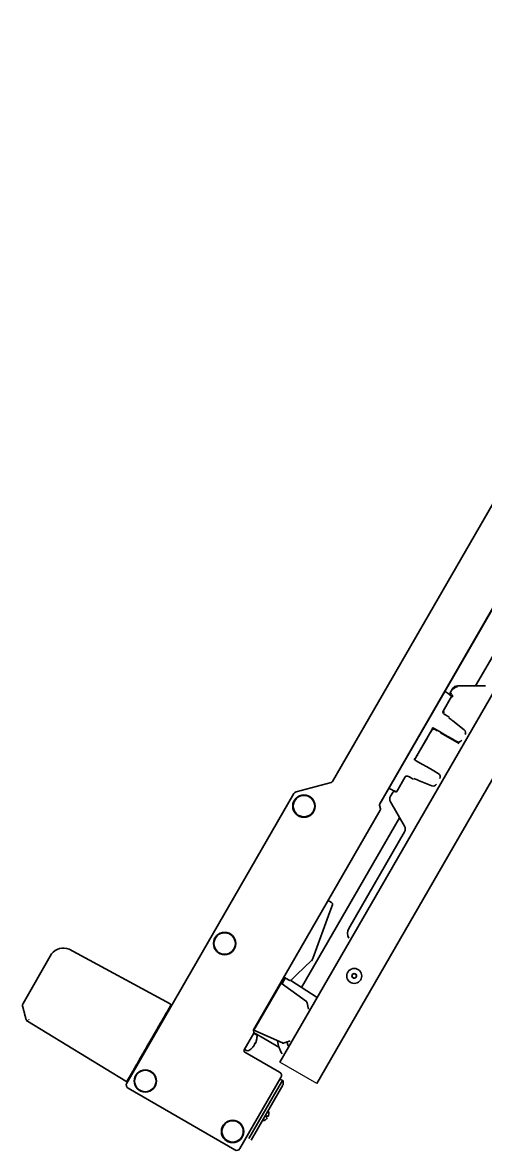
# Model space of a CAD drawing. Header units: inches. Extents: x 90 to 4161, y -506 to 3104.
# Drawn here: x 1825 to 2073, y -506 to 98 of the extents above; entities that cross this region are included whole.
import ezdxf

# ---------------------------------------------------------------- set-up
doc = ezdxf.new("R2010")
doc.units = ezdxf.units.IN
doc.layers.add('1', color=7, linetype='Continuous', true_color=0xffffff)
doc.layers.add('4', color=7, linetype='Continuous', true_color=0xffffff)

msp = doc.modelspace()

# ---------------------------------------------------------------- linework, layer by layer
msp.add_line((1982.35, -469.95), (1962.6, -458.54))
at = {"layer": '1', "color": 7, "linetype": 'Continuous', "lineweight": 35}
for p, q in [((1982.35, -469.95), (2310.42, 98.27)), ((2253.58, 45.46), (1962.56, -458.6)), ((1990.8, -308.2), (2167.75, -1.71)), ((2191.06, -17.33), (2015.98, -320.58)), ((2190.7, -17.69), (2016.11, -320.09)), ((2023.89, -306.88), (2048.15, -264.86)), ((2048.15, -264.86), (2050.29, -261.15)), ((2050.29, -261.15), (2050.62, -260.58)), ((2053.56, -261.69), (2053.57, -261.69)), ((2054.63, -262.52), (2053.57, -261.69)), ((2053.19, -274.1), (2053.41, -274.28)), ((2061.35, -280.51), (2055.3, -275.79)), ((2035.43, -295.37), (2043.96, -280.61)), ((2044.01, -280.64), (2043.5, -281.53)), ((2044.13, -279.98), (2044.18, -280.16)), ((2044.37, -280.12), (2044.27, -280.21)), ((2044.73, -279.52), (2044.63, -279.69)), ((2044.68, -279.49), (2044.73, -279.52)), ((2045.58, -280.01), (2048.96, -281.97)), ((2054.95, -285.4), (2051.05, -283.15)), ((2035.25, -287.21), (2035.25, -287.21)), ((2041.5, -284.99), (2038, -291.05)), ((2041.92, -284.66), (2041.86, -284.63)), ((2056.41, -286.24), (2054.95, -285.4)), ((2057.39, -286.81), (2056.41, -286.24)), ((2035.16, -295.79), (2034.98, -295.84)), ((2035.24, -295.84), (2035.22, -295.98)), ((2036, -294.52), (2035.49, -295.41)), ((2037.86, -291.55), (2037.92, -291.58)), ((2034.83, -296.55), (2034.88, -296.58)), ((2034.97, -296.42), (2034.88, -296.58)), ((2035.73, -297.08), (2039.11, -299.03)), ((2041.18, -300.25), (2045.08, -302.5)), ((2021.75, -310.6), (2023.89, -306.88)), ((2034.41, -306.62), (2034.67, -306.72)), ((2036.93, -307.61), (2044.04, -310.48)), ((2045.08, -302.5), (2046.53, -303.34)), ((2046.53, -303.34), (2047.52, -303.91)), ((1971.4, -313.7), (1990.19, -308.67)), ((2021.42, -311.16), (2021.75, -310.6)), ((2023.85, -313.15), (2025.1, -313.66)), ((2023.85, -313.15), (2023.85, -313.15)), ((1880.6, -469.8), (1970.18, -314.63)), ((2016.43, -323.54), (1948.49, -441.21)), ((2016.53, -322.78), (2016.01, -320.84)), ((1988.49, -371.92), (1990.36, -373)), ((1990.8, -374.21), (1989.41, -378.03)), ((1989.41, -378.03), (1980.32, -403.02)), ((1849.7, -397.93), (1903.92, -427.37)), ((1840.31, -400.58), (1825.01, -427.09)), ((1979.57, -404.16), (1971.76, -411.65)), ((1960.79, -420.46), (1963.28, -416.15)), ((1963.28, -416.15), (1976.81, -425.98)), ((1965.54, -413.51), (1963.88, -416.39)), ((1963.88, -416.39), (1963.88, -416.39)), ((1967.56, -414.68), (1964.74, -413.06)), ((1968.41, -414.75), (1982.57, -423.94)), ((1971.76, -411.65), (1968.75, -414.54)), ((1951.16, -437.14), (1960.79, -420.46)), ((1959.14, -422.76), (1959.39, -422.9)), ((1961.07, -419.98), (1960.83, -419.84)), ((1956.69, -427.57), (1956.44, -427.43)), ((1903.1, -430.83), (1902.92, -430.15)), ((1952.57, -434.7), (1952.33, -434.56)), ((1952.64, -434.58), (1952.54, -434.51)), ((1955.03, -429.88), (1955.27, -430.02)), ((1880.02, -468.78), (1827.41, -436.55)), ((1948.68, -441.44), (1951.16, -437.14)), ((1950.64, -437.48), (1950.89, -437.62)), ((1891.32, -450.22), (1893.48, -446.5)), ((1948.65, -442.93), (1943.5, -451.85)), ((1948.7, -442.55), (1948.44, -441.59)), ((1948.75, -442.75), (1948.65, -442.93)), ((1963.96, -448.25), (1948.68, -441.44)), ((1948.71, -442.73), (1948.75, -442.75)), ((1949.75, -443.33), (1948.75, -442.75)), ((1949.75, -443.62), (1948.84, -443.1)), ((1962.12, -450.47), (1952.54, -444.94)), ((1943.84, -451.76), (1944.75, -452.28)), ((1948.66, -449.77), (1948.68, -449.78)), ((1948.74, -449.65), (1948.75, -449.66)), ((1948.76, -449.56), (1948.8, -449.58)), ((1949.11, -448.55), (1949.32, -448.67)), ((1949.22, -448.35), (1949.43, -448.47)), ((1949.26, -448.27), (1949.48, -448.4)), ((1949.54, -448.26), (1949.55, -448.27)), ((1943.87, -453.21), (1962.49, -463.96)), ((1882.51, -466.36), (1882.6, -466.34)), ((1963.22, -466.7), (1941.22, -504.8)), ((1964.02, -468.31), (1961.02, -473.51)), ((1964.25, -470.92), (1962.32, -474.26)), ((1962.91, -467.72), (1964.02, -468.31)), ((1964.02, -468.31), (1964.2, -468.42)), ((1964.43, -468.88), (1964.33, -470.65)), ((1938.49, -505.53), (1881.33, -472.53)), ((1961.02, -473.51), (1946.02, -499.49)), ((1962.32, -474.26), (1947.32, -500.24))]:
    msp.add_line(p, q, dxfattribs=at)
for centre, radius in [((1975.53, -321.38), 6), ((1975.53, -321.38), 5.75), ((1933.03, -394.99), 6), ((1933.03, -394.99), 5.75), ((2002.45, -412.33), 4), ((2002.45, -412.33), 1.25), ((2002.45, -412.33), 1.15), ((1890.53, -468.61), 6), ((1890.53, -468.61), 5.75), ((1937.29, -495.61), 6), ((1937.29, -495.61), 5.75)]:
    msp.add_circle(centre, radius, dxfattribs=at)
for centre, radius, start, end in [((1971.92, -315.63), 2, 105, 150), ((1989.93, -307.7), 1, 285, 330), ((2016.98, -320.59), 1, 150, 195), ((2015.56, -323.04), 1, 330, 15), ((1989.86, -373.87), 1, 340, 60), ((1846.84, -405.76), 8.34, 69.92444, 141.57556), ((1977.5, -402), 3, 313.7865, 340), ((1968.06, -413.82), 1, 240, 313.7865), ((1826.74, -428.09), 2, 150, 194.25002), ((1952.67, -434.3), 0.25, 198.69975, 238), ((1895.01, -449.83), 3.1, 113.7558, 135.41205), ((1895.01, -449.83), 3.5, 105.5883, 114.7683), ((1948.92, -441.46), 0.5, 150, 195), ((1948.72, -443.31), 0.25, 60, 150), ((1948.22, -442.68), 0.5, 330, 15), ((1949.12, -444.7), 1.25, 358.60206, 60), ((1941.29, -444.51), 9.08, 343.2612, 358.60206), ((1895.01, -449.83), 3.5, 185.86268, 194.4183), ((1895.01, -449.83), 3.1, 164.59455, 186.2508), ((1944.37, -452.35), 1, 150, 240), ((1943.97, -451.54), 0.25, 150, 240), ((1945.37, -451.2), 1.25, 240, 301.39794), ((1941.29, -444.51), 9.08, 301.39794, 316.7388), ((1961.49, -465.7), 2, 330, 60), ((1882.33, -470.8), 2, 150, 240), ((1963.93, -468.85), 0.5, 356.56505, 58), ((1953, -486.2), 3.74, 9.38647, 25.84409), ((1953, -486.2), 3.74, 274.1559, 290.64486), ((1939.49, -503.8), 2, 240, 330)]:
    msp.add_arc(centre, radius, start, end, dxfattribs=at)
for centre, major_axis, ratio, start_param, end_param in [((2051.27, -260.95), (-0.65, 0.375), 0.999379, 4.572848, 6.283185), ((2053.53, -261.76), (1.79, -1.4), 0.03458, 1.575662, 3.146458), ((2053.33, -274.41), (2.39, -1.87), 0.051895, 1.166972, 1.57811), ((2055.38, -275.65), (2.39, -1.87), 0.051895, 4.308564, 4.719702), ((2044.36, -282.03), (-0.998, 0.06), 0.99981, 5.819644, 6.453939), ((2043.93, -280.59), (-0.25, -0.433), 0.052408, 1.570796, 3.089233), ((2044.02, -280.64), (-0.25, -0.433), 0.017455, 3.193953, 4.712389), ((2044.39, -279.55), (-0.25, -0.433), 0.052408, 4.828132, 6.230825), ((2044.55, -279.71), (0.065, -0.242), 0.997265, 2.357564, 3.693517), ((2044.62, -279.69), (-0.25, -0.433), 0.017455, 0.05236, 1.570796), ((2045.55, -280.06), (0.866, -0.5), 0.052408, 1.570796, 3.124139), ((2049.04, -281.83), (2.6, -1.5), 0.052408, 4.712389, 5.123527), ((2050.98, -283.28), (2.6, -1.5), 0.052408, 1.570796, 1.981934), ((2060.11, -282.09), (-1.97, -0.38), 0.997598, 2.427198, 3.855987), ((2042.36, -285.49), (0.551, -0.835), 0.99981, 2.970839, 3.605134), ((2058.39, -285.07), (-0.52, 1.94), 0.997265, 2.357564, 3.925621), ((2034.73, -296.28), (-0.25, -0.433), 0.052408, 3.193953, 4.596646), ((2034.97, -296.41), (-0.25, -0.433), 0.017455, 1.570796, 3.089233), ((2035.41, -295.36), (-0.25, -0.433), 0.052408, 0.05236, 1.570796), ((2035.49, -295.41), (-0.25, -0.433), 0.017455, 4.712389, 6.230825), ((2036.86, -295.02), (0.551, -0.835), 0.99981, 2.970839, 3.605134), ((2038.86, -291.55), (0.998, -0.06), 0.99981, 2.678052, 3.312346), ((2034.95, -296.34), (-0.242, -0.065), 0.997265, 5.731261, 7.067214), ((2035.75, -297.03), (0.866, -0.5), 0.052408, 3.159046, 4.712389), ((2039.04, -299.17), (2.6, -1.5), 0.052408, 1.159658, 1.570796), ((2041.26, -300.12), (2.6, -1.5), 0.052408, 4.301251, 4.712389), ((2034.75, -306.59), (2.81, -1.13), 0.051895, 4.705076, 5.116214), ((2036.85, -307.75), (2.81, -1.13), 0.051895, 1.563483, 1.974621), ((2046.51, -305.64), (1.94, 0.52), 0.997265, 5.499157, 7.067214), ((2022.07, -311.54), (-0.65, 0.375), 0.999379, 0, 1.710337), ((2023.89, -313.09), (2.11, -0.85), 0.03458, 3.136727, 4.707523), ((2044.79, -308.62), (0.65, -1.9), 0.997598, 5.568791, 6.99758), ((1941.4, -444.33), (-7.85, 4.53), 0.947542, 3.218948, 3.391172), ((1941.19, -444.69), (7.85, -4.53), 0.947542, 6.033606, 6.20583), ((1940.17, -446.46), (7.61, -4.39), 0.206731, 6.237649, 6.328721), ((1941.32, -444.46), (-7.85, 4.53), 0.995851, 2.892014, 3.064238), ((1941.41, -444.31), (-7.86, 4.54), 0.70796, 2.968314, 3.041486), ((1941.14, -444.78), (7.86, -4.54), 0.359495, 6.109906, 6.183079), ((1940.98, -445.06), (7.85, -4.53), 0.319632, 0.077355, 0.249579), ((1941.53, -444.1), (-7.61, 4.39), 0.978398, 3.096057, 3.187129), ((1941.61, -443.96), (-7.85, 4.53), 0.319632, 2.921886, 3.064238), ((1941.17, -444.71), (7.86, -4.54), 0.70796, 0.100106, 0.173279), ((1941.62, -443.94), (-7.85, 4.53), 0.090997, 3.218948, 3.391172), ((1941.26, -444.56), (7.85, -4.53), 0.995851, 0.077355, 0.104034), ((1941.23, -444.61), (7.86, -4.54), 0.933147, 0.100106, 0.173279), ((1941.41, -444.31), (-7.86, 4.54), 0.706253, 3.241699, 3.314872), ((1952.98, -486.19), (1.06, 3.58), 0.997235, 3.804658, 4.177379), ((1952.83, -486.45), (-3.09, 2.09), 0.017407, 3.440796, 3.813517), ((1952.82, -486.39), (-2.71, 2.5), 0.902278, 3.129444, 3.24631), ((1953.13, -485.93), (3.35, -1.63), 0.017407, 5.611261, 5.983982), ((1952.67, -486.65), (-2.99, 2.17), 0.420739, 3.280106, 3.396972), ((1953.23, -485.69), (3.37, -1.5), 0.420739, 6.027806, 6.144672), ((1953.08, -485.95), (3.52, -1.1), 0.902278, 6.178468, 6.295334), ((1952.98, -486.18), (2.57, 2.7), 0.997235, 5.247399, 5.62012)]:
    msp.add_ellipse(centre, major_axis=major_axis, ratio=ratio, start_param=start_param, end_param=end_param, dxfattribs=at)
for points, knots in [([(2051.29, -260.21), (2051.26, -260.2), (2051.16, -260.2), (2050.97, -260.25), (2050.76, -260.38), (2050.66, -260.51), (2050.62, -260.58)], [0, 0, 0, 0, 0.092458, 0.389148, 0.725423, 1, 1, 1, 1]), ([(2021.42, -311.16), (2021.37, -311.25), (2021.31, -311.41), (2021.31, -311.65), (2021.36, -311.82), (2021.41, -311.9), (2021.42, -311.92)], [0, 0, 0, 0, 0.346122, 0.655529, 0.90949, 1, 1, 1, 1]), ([(1963.88, -416.39), (1963.87, -416.41), (1963.85, -416.43), (1963.83, -416.48), (1963.81, -416.5), (1963.8, -416.53)], [0, 0, 0, 0, 0.502181, 0.502181, 1, 1, 1, 1]), ([(1893.48, -446.5), (1893.49, -446.48), (1893.51, -446.43), (1893.55, -446.37), (1893.58, -446.31), (1893.62, -446.25), (1893.65, -446.19), (1893.69, -446.12), (1893.73, -446.06), (1893.76, -446), (1893.8, -445.94), (1893.83, -445.88), (1893.87, -445.82), (1893.9, -445.76), (1893.94, -445.69), (1893.97, -445.63), (1894.01, -445.57), (1894.05, -445.51), (1894.08, -445.45), (1894.12, -445.39), (1894.15, -445.33), (1894.19, -445.26), (1894.22, -445.2), (1894.26, -445.14), (1894.29, -445.08), (1894.33, -445.02), (1894.36, -444.96), (1894.4, -444.9), (1894.43, -444.84), (1894.47, -444.78), (1894.5, -444.72), (1894.54, -444.66), (1894.57, -444.59), (1894.61, -444.53), (1894.64, -444.47), (1894.68, -444.41), (1894.71, -444.35), (1894.75, -444.29), (1894.78, -444.23), (1894.82, -444.17), (1894.85, -444.11), (1894.89, -444.05), (1894.92, -443.99), (1894.96, -443.93), (1894.99, -443.87), (1895.03, -443.81), (1895.06, -443.75), (1895.09, -443.69), (1895.13, -443.63), (1895.16, -443.57), (1895.2, -443.51), (1895.23, -443.46), (1895.27, -443.4), (1895.3, -443.34), (1895.33, -443.28), (1895.37, -443.22), (1895.4, -443.16), (1895.44, -443.1), (1895.47, -443.04), (1895.5, -442.98), (1895.54, -442.92), (1895.57, -442.86), (1895.61, -442.81), (1895.64, -442.75), (1895.67, -442.69), (1895.71, -442.63), (1895.74, -442.57), (1895.77, -442.51), (1895.81, -442.46), (1895.84, -442.4), (1895.88, -442.34), (1895.91, -442.28), (1895.94, -442.22), (1895.98, -442.17), (1896.01, -442.11), (1896.04, -442.05), (1896.08, -441.99), (1896.11, -441.94), (1896.14, -441.88), (1896.17, -441.82), (1896.21, -441.76), (1896.24, -441.71), (1896.27, -441.65), (1896.31, -441.59), (1896.34, -441.54), (1896.37, -441.48), (1896.4, -441.42), (1896.44, -441.37), (1896.47, -441.31), (1896.5, -441.25), (1896.53, -441.2), (1896.57, -441.14), (1896.6, -441.09), (1896.63, -441.03), (1896.66, -440.97), (1896.7, -440.92), (1896.73, -440.86), (1896.76, -440.81), (1896.79, -440.75), (1896.82, -440.7), (1896.86, -440.64), (1896.89, -440.59), (1896.92, -440.53), (1896.95, -440.48), (1896.98, -440.42), (1897.02, -440.37), (1897.05, -440.31), (1897.08, -440.26), (1897.11, -440.2), (1897.14, -440.15), (1897.17, -440.09), (1897.2, -440.04), (1897.24, -439.99), (1897.27, -439.93), (1897.3, -439.88), (1897.33, -439.82), (1897.36, -439.77), (1897.39, -439.72), (1897.42, -439.66), (1897.45, -439.61), (1897.67, -439.23), (1898.05, -438.58), (1898.55, -437.71), (1898.97, -436.98), (1899.3, -436.41), (1899.56, -435.96), (1899.78, -435.58), (1899.99, -435.21), (1900.16, -434.92), (1900.3, -434.67), (1900.43, -434.44), (1900.59, -434.17), (1900.78, -433.84), (1901.04, -433.39), (1901.36, -432.84), (1901.71, -432.24), (1902.03, -431.68), (1902.31, -431.2), (1902.54, -430.8), (1902.73, -430.47), (1902.89, -430.19), (1903.02, -429.96), (1903.14, -429.76), (1903.23, -429.6), (1903.32, -429.45), (1903.41, -429.29), (1903.53, -429.09), (1903.66, -428.86), (1903.79, -428.62), (1903.9, -428.45), (1903.96, -428.33), (1903.99, -428.28), (1904, -428.26)], [0, 0, 0, 0, 0.002347, 0.004693, 0.007038, 0.009381, 0.011723, 0.014063, 0.016402, 0.01874, 0.021076, 0.023412, 0.025745, 0.028078, 0.030409, 0.032738, 0.035066, 0.037393, 0.039719, 0.042043, 0.044366, 0.046688, 0.049008, 0.051327, 0.053644, 0.05596, 0.058275, 0.060589, 0.062901, 0.065212, 0.067521, 0.069829, 0.072136, 0.074441, 0.076745, 0.079048, 0.08135, 0.08365, 0.085948, 0.088246, 0.090542, 0.092836, 0.09513, 0.097422, 0.099713, 0.102002, 0.10429, 0.106577, 0.108862, 0.111146, 0.113428, 0.11571, 0.11799, 0.120268, 0.122546, 0.124821, 0.127096, 0.129369, 0.131641, 0.133912, 0.136181, 0.138449, 0.140715, 0.14298, 0.145244, 0.147507, 0.149768, 0.152027, 0.154286, 0.156543, 0.158798, 0.161052, 0.163305, 0.165556, 0.167806, 0.170055, 0.172302, 0.174547, 0.176791, 0.179034, 0.181275, 0.183515, 0.185753, 0.18799, 0.190226, 0.192459, 0.194692, 0.196923, 0.199152, 0.20138, 0.203606, 0.205831, 0.208054, 0.210276, 0.212496, 0.214714, 0.216932, 0.219147, 0.221361, 0.223573, 0.225784, 0.227993, 0.230201, 0.232407, 0.234611, 0.236814, 0.239015, 0.241215, 0.243413, 0.245609, 0.247804, 0.249997, 0.252188, 0.254378, 0.256566, 0.258752, 0.260937, 0.26312, 0.265302, 0.267481, 0.269659, 0.311569, 0.348589, 0.380775, 0.408204, 0.425656, 0.44314, 0.460639, 0.478136, 0.486406, 0.497547, 0.511552, 0.528413, 0.548118, 0.583862, 0.619099, 0.6539, 0.688239, 0.71524, 0.739877, 0.762145, 0.782048, 0.799599, 0.81481, 0.827686, 0.843851, 0.86575, 0.893412, 0.926891, 0.966204, 0.984323, 1, 1, 1, 1]), ([(1904.12, -427.78), (1904.11, -427.75), (1904.09, -427.68), (1904.03, -427.59), (1903.96, -427.52), (1903.91, -427.49), (1903.88, -427.47)], [0, 0, 0, 0, 0.262567, 0.520289, 0.767104, 1, 1, 1, 1]), ([(1904.12, -428.06), (1904.15, -428.01), (1904.19, -427.89), (1904.18, -427.68), (1904.08, -427.48), (1903.98, -427.4), (1903.92, -427.37)], [0, 0, 0, 0, 0.236119, 0.494912, 0.753705, 1, 1, 1, 1]), ([(1977.2, -426.59), (1977.19, -426.53), (1977.17, -426.47), (1977.12, -426.35), (1977.1, -426.3), (1977.03, -426.2), (1976.99, -426.15), (1976.91, -426.06), (1976.86, -426.02), (1976.81, -425.98)], [0, 0, 0, 0, 0.25, 0.25, 0.5, 0.5, 0.75, 0.75, 1, 1, 1, 1]), ([(1826.45, -435.05), (1826.45, -435.05), (1826.45, -435.06), (1826.45, -435.06), (1826.45, -435.07), (1826.45, -435.08), (1826.45, -435.08), (1826.46, -435.1), (1826.46, -435.12), (1826.47, -435.13)], [0, 0, 0, 0, 0.125, 0.125, 0.25, 0.25, 0.5, 0.5, 1, 1, 1, 1]), ([(1826.47, -435.13), (1826.47, -435.15), (1826.48, -435.18), (1826.49, -435.22), (1826.49, -435.24), (1826.5, -435.27), (1826.5, -435.28), (1826.51, -435.29), (1826.51, -435.3), (1826.51, -435.31), (1826.51, -435.32), (1826.52, -435.33), (1826.52, -435.33), (1826.52, -435.33), (1826.52, -435.33), (1826.52, -435.33), (1826.52, -435.33), (1826.52, -435.33)], [0, 0, 0, 0, 0.251095, 0.251095, 0.502189, 0.502189, 0.627737, 0.627737, 0.753284, 0.753284, 0.878831, 0.878831, 0.941605, 0.941605, 0.972992, 0.972992, 1, 1, 1, 1]), ([(1826.52, -435.33), (1826.58, -435.58), (1826.81, -436.06), (1827.19, -436.41), (1827.41, -436.55)], [0, 0, 0, 0, 0.5, 1, 1, 1, 1]), ([(1828.13, -435.58), (1828.12, -435.59), (1828.12, -435.59), (1828.12, -435.59), (1828.12, -435.6), (1828.12, -435.6), (1828.11, -435.61), (1828.11, -435.62), (1828.11, -435.62), (1828.11, -435.62)], [0, 0, 0, 0, 0.064425, 0.161711, 0.291914, 0.455076, 0.651232, 0.858951, 1, 1, 1, 1]), ([(1894.23, -446.18), (1894.11, -446.21), (1893.99, -446.25), (1893.75, -446.33), (1893.63, -446.38), (1893.51, -446.43)], [0, 0, 0, 0, 0.5, 0.5, 1, 1, 1, 1]), ([(1952.54, -444.94), (1952.52, -444.93), (1952.48, -444.91), (1952.42, -444.87), (1952.35, -444.83), (1952.28, -444.79), (1952.19, -444.74), (1952.1, -444.69), (1952, -444.63), (1951.9, -444.57), (1951.75, -444.49), (1951.58, -444.38), (1951.38, -444.27), (1951.21, -444.17), (1951.05, -444.08), (1950.89, -443.99), (1950.72, -443.89), (1950.55, -443.79), (1950.4, -443.71), (1950.29, -443.64), (1950.21, -443.6), (1950.14, -443.56), (1950.08, -443.52), (1950.02, -443.49), (1949.96, -443.45), (1949.92, -443.43), (1949.87, -443.4), (1949.84, -443.38), (1949.8, -443.36), (1949.78, -443.35), (1949.76, -443.34), (1949.75, -443.33)], [0, 0, 0, 0, 0.017064, 0.036815, 0.059249, 0.084363, 0.112153, 0.142615, 0.175746, 0.211544, 0.250008, 0.322378, 0.388152, 0.447354, 0.499999, 0.556664, 0.617207, 0.681643, 0.74999, 0.781924, 0.811845, 0.839752, 0.865644, 0.88952, 0.911376, 0.931212, 0.949025, 0.964812, 0.978572, 0.990302, 1, 1, 1, 1]), ([(1880.71, -468.61), (1880.71, -468.61), (1880.71, -468.61), (1880.71, -468.61), (1880.71, -468.6), (1880.71, -468.6), (1880.71, -468.6), (1880.71, -468.6), (1880.71, -468.6), (1880.71, -468.6), (1880.72, -468.6), (1880.72, -468.6), (1880.72, -468.59), (1880.72, -468.59), (1880.72, -468.59), (1880.72, -468.59), (1880.72, -468.58), (1880.73, -468.58), (1880.73, -468.58), (1880.73, -468.57), (1880.73, -468.57), (1880.73, -468.56), (1880.74, -468.56), (1880.74, -468.56), (1880.74, -468.55), (1880.74, -468.55), (1880.75, -468.54), (1880.75, -468.54), (1880.75, -468.53), (1880.76, -468.53), (1880.76, -468.52), (1880.76, -468.52), (1880.77, -468.51), (1880.77, -468.51), (1880.77, -468.5), (1880.78, -468.49), (1880.78, -468.49), (1880.78, -468.48), (1880.79, -468.48), (1880.79, -468.47), (1880.79, -468.46), (1880.8, -468.46), (1880.8, -468.45), (1880.81, -468.44), (1880.81, -468.43), (1880.81, -468.43), (1880.82, -468.42), (1880.82, -468.41), (1880.83, -468.4), (1880.83, -468.4), (1880.84, -468.39), (1880.84, -468.38), (1880.85, -468.37), (1880.85, -468.36), (1880.85, -468.36), (1880.86, -468.35), (1880.86, -468.34), (1880.87, -468.33), (1880.87, -468.32), (1880.88, -468.31), (1880.88, -468.31), (1880.89, -468.3), (1880.89, -468.29), (1880.9, -468.28), (1880.9, -468.27), (1880.91, -468.26), (1880.92, -468.25), (1880.92, -468.24), (1880.93, -468.23), (1880.93, -468.22), (1880.94, -468.21), (1880.94, -468.21), (1880.95, -468.2), (1880.95, -468.19), (1880.96, -468.18), (1880.96, -468.17), (1880.97, -468.16), (1880.98, -468.15), (1880.98, -468.14), (1880.99, -468.13), (1880.99, -468.12), (1881, -468.11), (1881, -468.1), (1881.01, -468.09), (1881.02, -468.08), (1881.02, -468.07), (1881.03, -468.06), (1881.03, -468.05), (1881.04, -468.04), (1881.05, -468.03), (1881.05, -468.02), (1881.06, -468.01), (1881.06, -468), (1881.07, -467.99), (1881.07, -467.98), (1881.08, -467.97), (1881.09, -467.96), (1881.09, -467.94), (1881.1, -467.93), (1881.1, -467.92), (1881.11, -467.91), (1881.12, -467.9), (1881.12, -467.89), (1881.13, -467.88), (1881.13, -467.87), (1881.14, -467.86), (1881.15, -467.85), (1881.15, -467.84), (1881.16, -467.83), (1881.16, -467.82), (1881.17, -467.81), (1881.18, -467.8), (1881.18, -467.79), (1881.19, -467.78), (1881.19, -467.77), (1881.2, -467.76), (1881.21, -467.75), (1881.21, -467.74), (1881.22, -467.73), (1881.22, -467.72), (1881.23, -467.71), (1881.23, -467.7), (1881.24, -467.69), (1881.25, -467.68), (1881.25, -467.67), (1881.26, -467.66), (1881.26, -467.65), (1881.27, -467.64), (1881.28, -467.63), (1881.28, -467.62), (1881.29, -467.61), (1881.29, -467.6), (1881.3, -467.59), (1881.3, -467.58), (1881.31, -467.57), (1881.31, -467.56), (1881.32, -467.55), (1881.33, -467.54), (1881.33, -467.53), (1881.34, -467.52), (1881.34, -467.51), (1881.35, -467.5), (1881.35, -467.5), (1881.36, -467.49), (1881.36, -467.48), (1881.37, -467.47), (1881.37, -467.46), (1881.38, -467.45), (1881.38, -467.44), (1881.39, -467.43), (1881.39, -467.42), (1881.4, -467.41), (1881.4, -467.41), (1881.41, -467.4), (1881.41, -467.39), (1881.42, -467.38), (1881.42, -467.37), (1881.43, -467.36), (1881.43, -467.36), (1881.44, -467.35), (1881.44, -467.34), (1881.45, -467.33), (1881.45, -467.32), (1881.46, -467.32), (1881.46, -467.31), (1881.46, -467.3), (1881.47, -467.29), (1881.47, -467.28), (1881.48, -467.28), (1881.48, -467.27), (1881.49, -467.26), (1881.49, -467.26), (1881.5, -467.25), (1881.5, -467.24), (1881.5, -467.23), (1881.51, -467.23), (1881.51, -467.22), (1881.52, -467.21), (1881.57, -467.12), (1881.67, -466.94), (1881.83, -466.67), (1881.98, -466.4), (1882.13, -466.15), (1882.27, -465.91), (1882.4, -465.69), (1882.52, -465.47), (1882.66, -465.24), (1882.8, -464.99), (1882.94, -464.75), (1883.08, -464.5), (1883.22, -464.26), (1883.35, -464.03), (1883.49, -463.8), (1883.62, -463.58), (1883.74, -463.36), (1883.89, -463.09), (1884.08, -462.77), (1884.31, -462.38), (1884.53, -461.98), (1884.77, -461.58), (1885.01, -461.16), (1885.25, -460.74), (1885.48, -460.35), (1885.69, -459.99), (1885.88, -459.66), (1886.07, -459.32), (1886.27, -458.98), (1886.48, -458.62), (1886.69, -458.26), (1886.9, -457.88), (1887.12, -457.5), (1887.37, -457.08), (1887.65, -456.59), (1887.98, -456.01), (1888.37, -455.33), (1888.82, -454.55), (1889.16, -453.97), (1889.37, -453.61), (1889.42, -453.53), (1889.47, -453.44), (1889.52, -453.36), (1889.57, -453.27), (1889.62, -453.18), (1889.67, -453.09), (1889.72, -453), (1889.77, -452.91), (1889.83, -452.82), (1889.88, -452.72), (1889.94, -452.63), (1889.99, -452.53), (1890.05, -452.44), (1890.1, -452.34), (1890.16, -452.24), (1890.21, -452.14), (1890.27, -452.05), (1890.33, -451.95), (1890.39, -451.84), (1890.45, -451.74), (1890.51, -451.64), (1890.57, -451.54), (1890.63, -451.43), (1890.69, -451.33), (1890.75, -451.22), (1890.81, -451.11), (1890.87, -451), (1890.94, -450.89), (1891, -450.79), (1891.06, -450.67), (1891.13, -450.56), (1891.19, -450.45), (1891.26, -450.34), (1891.3, -450.26), (1891.32, -450.22)], [0, 0, 0, 0, 0.001622, 0.003844, 0.006058, 0.008261, 0.010456, 0.012641, 0.014817, 0.016984, 0.019141, 0.02129, 0.023428, 0.025558, 0.027678, 0.029789, 0.031891, 0.033984, 0.036067, 0.038141, 0.040206, 0.042261, 0.044308, 0.046345, 0.048372, 0.050391, 0.0524, 0.054401, 0.056392, 0.058373, 0.060346, 0.062309, 0.064263, 0.066208, 0.068144, 0.07007, 0.071988, 0.073896, 0.075795, 0.077684, 0.079565, 0.081436, 0.083298, 0.085151, 0.086995, 0.08883, 0.090655, 0.092472, 0.094279, 0.096077, 0.097866, 0.099645, 0.101416, 0.103177, 0.104929, 0.106672, 0.108406, 0.11013, 0.111846, 0.113552, 0.115249, 0.116937, 0.118616, 0.120286, 0.121946, 0.123597, 0.12524, 0.126873, 0.128497, 0.130111, 0.131717, 0.133313, 0.1349, 0.136478, 0.138047, 0.139607, 0.141157, 0.142699, 0.144231, 0.145754, 0.147267, 0.148772, 0.150267, 0.151753, 0.15323, 0.154698, 0.156156, 0.157606, 0.159046, 0.160476, 0.161898, 0.16331, 0.164714, 0.166107, 0.167492, 0.168868, 0.170234, 0.171591, 0.172939, 0.174277, 0.175607, 0.176927, 0.178238, 0.179539, 0.180832, 0.182115, 0.183389, 0.184653, 0.185909, 0.187155, 0.188392, 0.189619, 0.190838, 0.192047, 0.193247, 0.194438, 0.195619, 0.196791, 0.197954, 0.199108, 0.200252, 0.201388, 0.202514, 0.20363, 0.204738, 0.205836, 0.206925, 0.208005, 0.209075, 0.210136, 0.211188, 0.212231, 0.213264, 0.214288, 0.215303, 0.216309, 0.217305, 0.218293, 0.219271, 0.220239, 0.221199, 0.222149, 0.22309, 0.224021, 0.224944, 0.225857, 0.226761, 0.227656, 0.228541, 0.229417, 0.230284, 0.231142, 0.23199, 0.232829, 0.233659, 0.23448, 0.235292, 0.236094, 0.236887, 0.23767, 0.238445, 0.23921, 0.239966, 0.240713, 0.24145, 0.242179, 0.242898, 0.243608, 0.244308, 0.244999, 0.245682, 0.246354, 0.247018, 0.247672, 0.248318, 0.248953, 0.24958, 0.250198, 0.250806, 0.274781, 0.29681, 0.316894, 0.335046, 0.351294, 0.365654, 0.37813, 0.393231, 0.40783, 0.421914, 0.435474, 0.448501, 0.460989, 0.472932, 0.484328, 0.495175, 0.505471, 0.523644, 0.541747, 0.559807, 0.577845, 0.595872, 0.613893, 0.631917, 0.644922, 0.65816, 0.671621, 0.685295, 0.699171, 0.71325, 0.727538, 0.742037, 0.756755, 0.774661, 0.795881, 0.820426, 0.848316, 0.87958, 0.882537, 0.885522, 0.888536, 0.891579, 0.89465, 0.897749, 0.900877, 0.904033, 0.907218, 0.910431, 0.913673, 0.916943, 0.920242, 0.923569, 0.926925, 0.930309, 0.933722, 0.937162, 0.940632, 0.94413, 0.947656, 0.95121, 0.954793, 0.958405, 0.962045, 0.965713, 0.969409, 0.973134, 0.976887, 0.980668, 0.984478, 0.988316, 0.992183, 0.996077, 1, 1, 1, 1]), ([(1891.32, -450.24), (1891.33, -450.37), (1891.35, -450.5), (1891.4, -450.75), (1891.43, -450.87), (1891.46, -450.98)], [0, 0, 0, 0, 0.5, 0.5, 1, 1, 1, 1]), ([(1963.96, -448.25), (1964.01, -448.27), (1964.07, -448.29), (1964.19, -448.32), (1964.25, -448.33), (1964.37, -448.34), (1964.43, -448.33), (1964.56, -448.32), (1964.62, -448.3), (1964.67, -448.28)], [0, 0, 0, 0, 0.25, 0.25, 0.5, 0.5, 0.75, 0.75, 1, 1, 1, 1]), ([(1880.02, -468.78), (1880.07, -468.81), (1880.19, -468.86), (1880.4, -468.86), (1880.6, -468.76), (1880.68, -468.66), (1880.71, -468.61)], [0, 0, 0, 0, 0.240631, 0.493754, 0.746877, 1, 1, 1, 1]), ([(1955.27, -488.05), (1955.31, -487.98), (1955.35, -487.92), (1955.41, -487.81), (1955.42, -487.78), (1955.46, -487.71), (1955.48, -487.68), (1955.54, -487.58), (1955.58, -487.51), (1955.64, -487.41), (1955.66, -487.37), (1955.7, -487.31), (1955.72, -487.27), (1955.74, -487.24)], [0, 0, 0, 0, 0.25, 0.25, 0.375, 0.375, 0.5, 0.5, 0.75, 0.75, 0.875, 0.875, 1, 1, 1, 1])]:
    msp.add_open_spline(points, degree=3, knots=knots, dxfattribs=at)
for points, degree in [([(2044.37, -279.54), (2044.36, -279.55), (2044.34, -279.57), (2044.33, -279.59)], 3), ([(2034.73, -296.21), (2034.72, -296.23), (2034.72, -296.25), (2034.71, -296.27)], 3), ([(1826.45, -435.05), (1824.8, -428.58)], 1), ([(1903.72, -428.49), (1904.06, -428.18), (1904.06, -428.17)], 2), ([(1904.18, -427.9), (1904.21, -427.68), (1903.88, -427.88)], 2), ([(1977.3, -427.04), (1977.14, -426.65)], 1), ([(1977.3, -427.04), (1977.23, -426.72), (1977.17, -426.6)], 2), ([(1977.3, -427.04), (1977.97, -430.19)], 1), ([(1826.85, -436.03), (1827.14, -436.42), (1827.68, -436.48)], 2), ([(1968.18, -447.14), (1964.67, -448.28)], 1), ([(1964.67, -448.25), (1964.81, -448.24), (1965.11, -448.14)], 2)]:
    msp.add_open_spline(points, degree=degree, dxfattribs=at)
at = {"layer": '4', "color": 7, "linetype": 'Continuous', "lineweight": 35}
for p, q in [((2097.58, -204.96), (2067.53, -257.01)), ((2053.94, -260.63), (2055.17, -258.51)), ((2057.76, -257.01), (2072.78, -257.01)), ((2054.56, -262.76), (2050.1, -270.48)), ((2054.19, -261.92), (2054.43, -262.11)), ((2050.35, -271.77), (2051.23, -272.46)), ((2051.27, -272.47), (2050.36, -271.77)), ((2045.61, -280.26), (2046.6, -280.84)), ((2058.7, -287.86), (2048.66, -282.07)), ((2025.27, -313.48), (2029.73, -305.76)), ((2030.97, -305.33), (2032.01, -305.75)), ((2030.98, -305.34), (2032.04, -305.78)), ((2021.9, -316.13), (2023.12, -314.01)), ((2024.65, -313.7), (2024.37, -313.58)), ((2029.4, -332.13), (2021.9, -319.13)), ((2026.78, -327.59), (1974.26, -418.55)), ((1999.53, -386.87), (2029.4, -335.13))]:
    msp.add_line(p, q, dxfattribs=at)
msp.add_arc((1977.83, -445.4), 16.51, 185.96387, 212, dxfattribs=at)
for centre, major_axis, ratio, start_param, end_param in [((2057.76, -260.01), (1.5, -2.6), 0.999188, 2.618346, 3.66484), ((2054.81, -261.13), (-0.986, 0.174), 0.99931, 5.934122, 7.364783), ((2054.81, -261.14), (-0.493, 0.087), 0.99931, 5.934122, 7.364783), ((2054.13, -262.51), (-0.493, 0.087), 0.99931, 2.792529, 4.223191), ((2054.14, -262.51), (-0.986, 0.174), 0.99931, 2.792529, 4.223191), ((2050.97, -270.98), (0.983, 0.191), 0.998931, 2.426537, 3.856648), ((2050.98, -270.98), (0.491, 0.096), 0.998931, 2.426537, 3.856648), ((2053.11, -273.65), (0.035, -0.499), 0.20114, 1.435939, 1.790561), ((2045.11, -281.13), (-0.259, 0.967), 0.998783, 5.498396, 7.067974), ((2047.04, -281.09), (0.433, -0.25), 0.034921, 3.176499, 4.469589), ((2030.6, -306.26), (0.326, -0.947), 0.998931, 2.426537, 3.856648), ((2033.98, -306.78), (0.449, 0.219), 0.20114, 4.492624, 4.847247), ((2023.99, -314.51), (0.643, -0.767), 0.99931, 2.059994, 3.490656), ((2024.84, -313.23), (0.322, -0.383), 0.99931, 5.201587, 6.632249), ((2024.5, -317.63), (3, 0), 0.999188, 2.618346, 3.66484), ((2026.8, -333.63), (-3, 0), 0.999188, 2.618346, 3.66484), ((2004.08, -389.5), (-5.25, 0), 0.999188, 5.759938, 6.806432)]:
    msp.add_ellipse(centre, major_axis=major_axis, ratio=ratio, start_param=start_param, end_param=end_param, dxfattribs=at)
msp.add_open_spline([(2057.77, -257.52), (2057.44, -257.52), (2056.8, -257.69), (2056.23, -258.02), (2055.77, -258.48), (2055.6, -258.77)], degree=2, dxfattribs=at)
for points, knots in [([(2051.27, -272.47), (2051.27, -272.47), (2051.27, -272.48), (2051.28, -272.48), (2051.28, -272.48), (2051.29, -272.48), (2051.29, -272.49), (2051.3, -272.49), (2051.3, -272.49), (2051.31, -272.5), (2051.32, -272.5), (2051.32, -272.5), (2051.33, -272.51), (2051.34, -272.51), (2051.34, -272.52), (2051.35, -272.52), (2051.36, -272.52), (2051.37, -272.53), (2051.37, -272.53), (2051.38, -272.54), (2051.39, -272.54), (2051.4, -272.55), (2051.41, -272.55), (2051.42, -272.55), (2051.43, -272.56), (2051.44, -272.56), (2051.45, -272.57), (2051.46, -272.58), (2051.47, -272.58), (2051.48, -272.59), (2051.5, -272.6), (2051.53, -272.61), (2051.56, -272.63), (2051.58, -272.64), (2051.61, -272.66), (2051.64, -272.68), (2051.67, -272.69), (2051.7, -272.71), (2051.71, -272.73), (2051.72, -272.73)], [0, 0, 0, 0, 0.015129, 0.030383, 0.045772, 0.061308, 0.076999, 0.092858, 0.108893, 0.125115, 0.141532, 0.158153, 0.174988, 0.192043, 0.209327, 0.226848, 0.244613, 0.26263, 0.280903, 0.299441, 0.31825, 0.337334, 0.356701, 0.376355, 0.396301, 0.416545, 0.437092, 0.457945, 0.479109, 0.500588, 0.553969, 0.607745, 0.661975, 0.716715, 0.772024, 0.827955, 0.884561, 0.941893, 1, 1, 1, 1]), ([(2051.72, -272.73), (2051.74, -272.74), (2051.78, -272.77), (2051.83, -272.8), (2051.88, -272.84), (2051.94, -272.87), (2051.99, -272.9), (2052.04, -272.93), (2052.09, -272.96), (2052.13, -272.99), (2052.18, -273.02), (2052.23, -273.05), (2052.27, -273.08), (2052.32, -273.11), (2052.36, -273.13), (2052.4, -273.16), (2052.45, -273.18), (2052.49, -273.2), (2052.53, -273.23), (2052.57, -273.25), (2052.61, -273.27), (2052.64, -273.29), (2052.68, -273.31), (2052.71, -273.33), (2052.75, -273.35), (2052.78, -273.36), (2052.82, -273.38), (2052.85, -273.39), (2052.88, -273.41), (2052.91, -273.42), (2052.94, -273.44), (2052.97, -273.45), (2052.99, -273.46), (2053.02, -273.47), (2053.05, -273.48), (2053.07, -273.49), (2053.09, -273.5), (2053.12, -273.51), (2053.14, -273.52), (2053.16, -273.52), (2053.18, -273.53), (2053.19, -273.53), (2053.2, -273.53)], [0, 0, 0, 0, 0.038636, 0.076568, 0.113795, 0.150318, 0.186137, 0.221252, 0.255664, 0.289372, 0.322377, 0.35468, 0.38628, 0.417177, 0.447373, 0.476868, 0.505662, 0.533755, 0.561147, 0.58784, 0.613834, 0.63913, 0.663727, 0.687628, 0.710831, 0.733339, 0.755152, 0.776272, 0.796698, 0.816433, 0.835478, 0.853834, 0.871502, 0.888486, 0.904786, 0.920405, 0.935346, 0.949611, 0.963205, 0.976131, 0.988394, 1, 1, 1, 1]), ([(2032.49, -306.04), (2032.49, -306.04), (2032.48, -306.03), (2032.46, -306.02), (2032.45, -306.02), (2032.43, -306.01), (2032.41, -306), (2032.4, -305.99), (2032.38, -305.98), (2032.37, -305.97), (2032.35, -305.96), (2032.34, -305.96), (2032.33, -305.95), (2032.31, -305.94), (2032.3, -305.93), (2032.28, -305.92), (2032.27, -305.91), (2032.26, -305.91), (2032.24, -305.9), (2032.23, -305.89), (2032.21, -305.88), (2032.19, -305.86), (2032.17, -305.85), (2032.16, -305.84), (2032.14, -305.84), (2032.13, -305.83), (2032.12, -305.82), (2032.1, -305.81), (2032.09, -305.8), (2032.08, -305.8), (2032.07, -305.79), (2032.06, -305.78), (2032.05, -305.78), (2032.05, -305.78), (2032.04, -305.78)], [0, 0, 0, 0, 0.030877, 0.06153, 0.091965, 0.122189, 0.15221, 0.182035, 0.211672, 0.241129, 0.270414, 0.299535, 0.3285, 0.357317, 0.385995, 0.414543, 0.442969, 0.471282, 0.499492, 0.539323, 0.578069, 0.615758, 0.652422, 0.688093, 0.72281, 0.756611, 0.789539, 0.821641, 0.852968, 0.883574, 0.913516, 0.942856, 0.971661, 1, 1, 1, 1]), ([(2033.92, -306.92), (2033.92, -306.91), (2033.91, -306.91), (2033.9, -306.9), (2033.89, -306.89), (2033.88, -306.88), (2033.87, -306.87), (2033.86, -306.86), (2033.85, -306.85), (2033.83, -306.83), (2033.82, -306.82), (2033.81, -306.81), (2033.79, -306.8), (2033.78, -306.79), (2033.76, -306.78), (2033.75, -306.76), (2033.73, -306.75), (2033.71, -306.74), (2033.69, -306.73), (2033.67, -306.71), (2033.66, -306.7), (2033.64, -306.69), (2033.62, -306.67), (2033.6, -306.66), (2033.57, -306.64), (2033.55, -306.63), (2033.53, -306.62), (2033.51, -306.6), (2033.48, -306.59), (2033.46, -306.57), (2033.44, -306.56), (2033.41, -306.54), (2033.39, -306.53), (2033.36, -306.51), (2033.33, -306.49), (2033.31, -306.48), (2033.28, -306.46), (2033.25, -306.44), (2033.22, -306.43), (2033.19, -306.41), (2033.16, -306.39), (2033.13, -306.38), (2033.1, -306.36), (2033.07, -306.34), (2033.04, -306.32), (2033.01, -306.31), (2032.97, -306.29), (2032.94, -306.27), (2032.91, -306.25), (2032.87, -306.23), (2032.84, -306.22), (2032.8, -306.2), (2032.76, -306.18), (2032.73, -306.16), (2032.69, -306.14), (2032.65, -306.12), (2032.61, -306.1), (2032.57, -306.08), (2032.53, -306.06), (2032.51, -306.05), (2032.49, -306.04)], [0, 0, 0, 0, 0.007934, 0.01618, 0.024739, 0.033614, 0.042806, 0.052317, 0.062147, 0.072298, 0.082771, 0.093567, 0.104687, 0.116132, 0.127901, 0.139997, 0.152419, 0.165168, 0.178245, 0.19165, 0.205384, 0.219446, 0.233838, 0.24856, 0.263612, 0.278994, 0.294707, 0.310751, 0.327126, 0.343832, 0.360871, 0.378241, 0.395944, 0.413979, 0.432346, 0.451046, 0.470079, 0.489445, 0.509145, 0.529177, 0.549543, 0.570243, 0.591277, 0.612644, 0.634345, 0.65638, 0.67875, 0.701453, 0.724491, 0.747864, 0.771571, 0.795613, 0.819989, 0.8447, 0.869746, 0.895127, 0.920842, 0.946893, 0.973279, 1, 1, 1, 1]), ([(1966.46, -447.7), (1966.48, -447.79), (1966.53, -448.07), (1966.64, -448.56), (1966.79, -449.15), (1966.92, -449.54), (1966.98, -449.73)], [0, 0, 0, 0, 0.127066, 0.411629, 0.712731, 1, 1, 1, 1])]:
    msp.add_open_spline(points, degree=3, knots=knots, dxfattribs=at)

doc.saveas('drawing.dxf')
